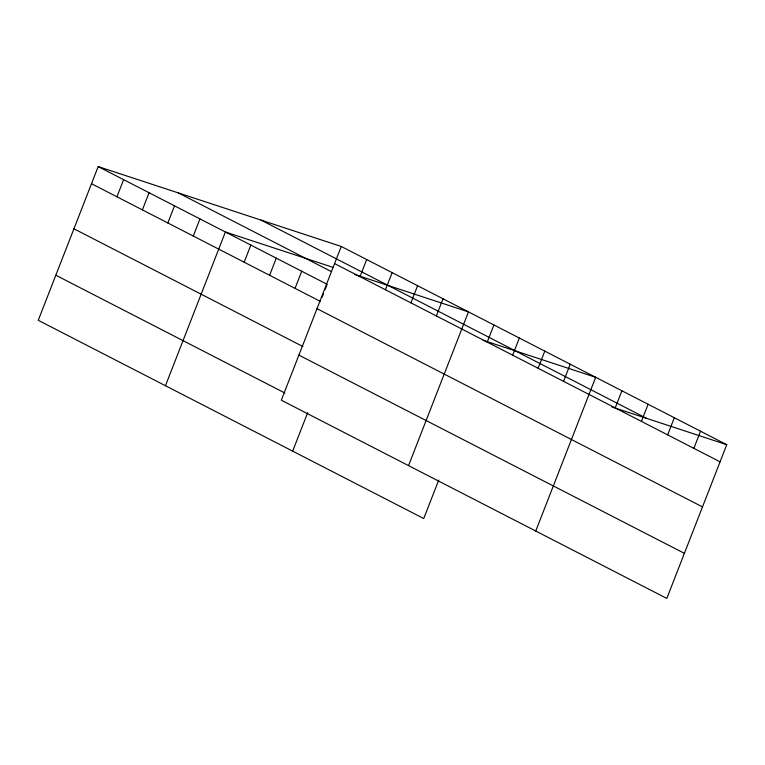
<?xml version="1.0" encoding="UTF-8"?>
<svg xmlns="http://www.w3.org/2000/svg" width="765" height="765" viewBox="0 0 765 765"><rect width="100%" height="100%" fill="white"/><g stroke="black" fill="none" stroke-linecap="round" stroke-linejoin="round"><path stroke-width="1.15" d="M341.257 246.464L281.319 400.191L666.812 598.421L726.75 444.695L341.257 246.464L98.188 166.579L38.25 320.305L423.743 518.536L438.747 480.057M116.949 196.796L123.624 179.66M142.386 209.878L149.07 192.742M167.831 222.959L174.516 205.833M193.277 236.041L199.952 218.914M165.46 385.723L225.398 231.996L333.53 267.54M244.159 262.213L250.844 245.077M269.605 275.295L276.28 258.159M295.041 288.376L301.726 271.25M322.161 297.174L323.413 293.961M325.077 289.686L327.171 284.331L98.188 166.579M360.019 276.681L366.703 259.545M292.679 451.13L307.683 412.66M385.464 289.763L392.139 272.636M410.901 302.844L417.585 285.718M436.346 315.926L443.031 298.799M408.539 465.608L468.467 311.881L354.75 274.511M487.228 342.098L493.913 324.962M512.674 355.18L519.359 338.053M538.12 368.261L544.795 351.135M563.556 381.343L570.241 364.216M535.749 531.025L595.686 377.298L483.078 340.291M615.213 407.908L621.897 390.781M641.433 421.391L648.108 404.255M667.644 434.864L674.319 417.738M693.855 448.347L700.539 431.221M611.914 406.961L726.75 444.695M261.047 220.1L646.54 418.34M334.582 263.6L720.075 461.831M178.398 192.943L331.054 271.441M91.504 183.705L320.487 301.458M317.006 308.668L702.5 506.908M73.928 228.783L302.911 346.535M298.895 355.113L684.388 553.344M55.826 275.228L284.81 392.981"/></g></svg>
